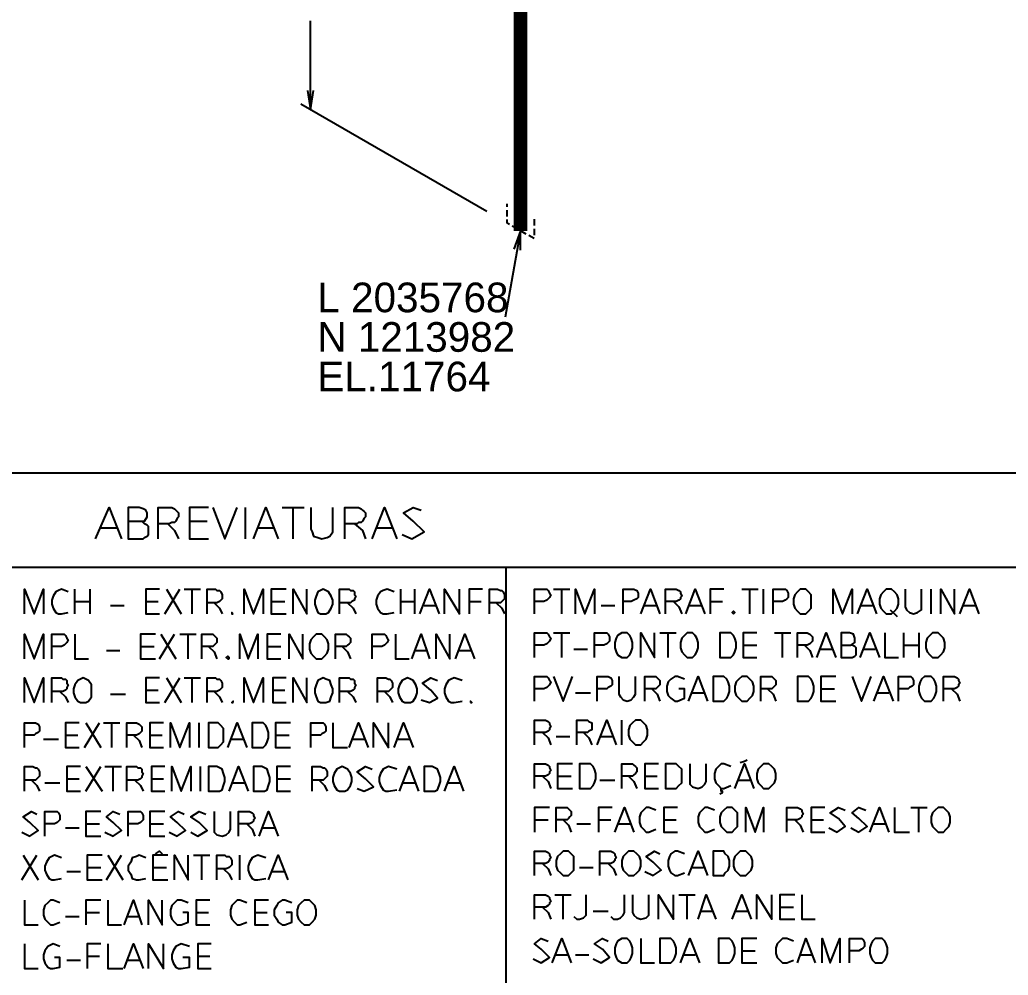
# Model space of a CAD drawing. Extents: x 0 to 597, y 0 to 422.
# Drawn here: x 67.3 to 139.8, y 71.1 to 141.1 of the extents above; entities that cross this region are included whole.
import ezdxf

# ---------------------------------------------------------------- set-up
doc = ezdxf.new("R2010")
doc.units = 0
doc.header["$MEASUREMENT"] = 0
doc.linetypes.add('GT100', pattern=[0.7, 0.466667, -0.233333])
doc.linetypes.add('GT101', pattern=[2.1, 1.4, -0.7])
doc.layers.add('GT_1', color=7, linetype='Continuous')
doc.styles.add('HTX1', font='O8116901', dxfattribs={"width": 1.02})

msp = doc.modelspace()

# ---------------------------------------------------------------- linework, layer by layer
at = {"layer": 'GT_1', "linetype": 'GT101', "const_width": 1, "flags": 128}
msp.add_lwpolyline([(104.086, 143.207), (104.086, 125.67)], dxfattribs=at)
at = {"layer": 'GT_1', "flags": 128}
for points in [[(88.679, 134.545), (88.679, 141.077)], [(88.466, 135.965), (88.679, 134.545), (88.892, 135.965)], [(101.601, 127.09), (87.969, 134.971)], [(104.086, 125.67), (102.95, 119.351)], [(104.086, 124.25), (104.086, 125.67), (103.589, 124.321)], [(453.8, 107.9), (25, 107.9)], [(72.9, 103.1), (73.9, 105.4), (74.8, 103.1)], [(75.3, 104.4), (76.3, 104.4), (76.5, 104.4), (76.7, 104.7), (76.7, 105), (76.6, 105.2), (76.4, 105.3), (76.1, 105.4), (75.3, 105.4), (75.3, 103.1), (76.3, 103.1), (76.4, 103.1), (76.5, 103.2), (76.7, 103.3), (76.8, 103.4), (76.8, 103.5), (76.8, 103.7), (76.8, 103.8), (76.8, 104), (76.7, 104.1), (76.5, 104.2), (76.4, 104.3), (76.3, 104.4)], [(77.5, 103.1), (77.5, 105.4), (78.3, 105.4), (78.4, 105.4), (78.5, 105.4), (78.7, 105.3), (78.8, 105.2), (78.9, 105.1), (79, 105), (79, 104.9), (79, 104.7), (78.9, 104.6), (78.8, 104.4), (78.7, 104.3), (78.5, 104.3), (78.3, 104.2), (77.5, 104.2)], [(81.2, 105.4), (79.8, 105.4), (79.8, 103.1), (81.2, 103.1)], [(81.5, 105.4), (82.4, 103.1), (83.3, 105.4)], [(83.9, 103.1), (83.9, 105.4)], [(84.5, 103.1), (85.4, 105.4), (86.3, 103.1)], [(86.6, 105.4), (88.2, 105.4)], [(87.4, 103.1), (87.4, 105.4)], [(88.7, 105.4), (88.7, 103.8), (88.8, 103.6), (88.9, 103.3), (89.2, 103.2), (89.5, 103.1), (89.9, 103.2), (90.1, 103.3), (90.3, 103.6), (90.3, 103.8), (90.3, 105.4)], [(91.2, 103.1), (91.2, 105.4), (92.1, 105.4), (92.2, 105.4), (92.4, 105.3), (92.5, 105.2), (92.6, 105.1), (92.7, 105), (92.7, 104.9), (92.7, 104.7), (92.6, 104.6), (92.5, 104.4), (92.4, 104.3), (92.2, 104.3), (92.1, 104.2), (91.2, 104.2)], [(93.2, 103.1), (94.1, 105.4), (95, 103.1)], [(95.4, 103.4), (96.1, 103.1), (97, 103.6), (96.2, 104.4), (95.5, 105), (96.2, 105.4), (96.8, 105.2)], [(79.8, 104.4), (81.1, 104.4)], [(73.2, 103.9), (74.5, 103.9)], [(78.2, 104.2), (78.7, 103.7), (79, 103.1)], [(84.8, 103.9), (86, 103.9)], [(91.9, 104.2), (92.5, 103.7), (92.7, 103.1)], [(93.5, 103.9), (94.7, 103.9)], [(328.9, 101), (25, 101)], [(103, 101), (103, 16)], [(67.7, 97.6), (67.7, 99.4), (68.4, 97.6), (69.1, 99.4), (69.1, 97.6)], [(70.9, 99.2), (70.4, 99.4), (70.2, 99.3), (70, 99.2), (69.8, 98.9), (69.7, 98.6), (69.7, 98.3), (69.8, 98), (70, 97.7), (70.2, 97.6), (70.4, 97.6), (70.9, 97.7)], [(71.4, 97.6), (71.4, 99.4)], [(72.5, 99.4), (72.5, 97.6)], [(77.6, 99.4), (76.6, 99.4), (76.6, 97.6), (77.6, 97.6)], [(78, 97.6), (79.1, 99.4)], [(78.1, 99.4), (79.2, 97.6)], [(79.4, 99.4), (80.6, 99.4)], [(80, 97.6), (80, 99.4)], [(81.1, 97.6), (81.1, 99.4), (81.7, 99.4), (81.8, 99.3), (82, 99.3), (82.1, 99.2), (82.2, 99), (82.2, 98.9), (82.2, 98.7), (82.1, 98.6), (82, 98.5), (81.8, 98.4), (81.7, 98.4), (81.1, 98.4)], [(83.8, 97.6), (83.8, 99.4), (84.5, 97.6), (85.2, 99.4), (85.2, 97.6)], [(86.9, 99.4), (85.8, 99.4), (85.8, 97.6), (86.9, 97.6)], [(87.4, 97.6), (87.4, 99.4), (88.4, 97.6), (88.4, 99.4)], [(89.7, 97.6), (89.8, 97.6), (90, 97.7), (90.2, 98), (90.3, 98.3), (90.3, 98.6), (90.2, 98.9), (90, 99.2), (89.8, 99.3), (89.6, 99.4), (89.4, 99.3), (89.2, 99.2), (89.1, 98.9), (89, 98.6), (89, 98.3), (89.1, 98), (89.2, 97.7), (89.4, 97.6), (89.6, 97.6), (89.7, 97.6)], [(90.8, 97.6), (90.8, 99.4), (91.5, 99.4), (91.6, 99.3), (91.8, 99.3), (91.9, 99.2), (91.9, 99), (92, 98.9), (91.9, 98.7), (91.9, 98.6), (91.7, 98.5), (91.6, 98.4), (91.5, 98.4), (90.8, 98.4)], [(94.8, 99.2), (94.3, 99.4), (94, 99.3), (93.8, 99.2), (93.6, 98.9), (93.5, 98.6), (93.5, 98.3), (93.6, 98), (93.8, 97.7), (94, 97.6), (94.3, 97.6), (94.8, 97.7)], [(95.3, 97.6), (95.3, 99.4)], [(96.3, 99.4), (96.3, 97.6)], [(96.7, 97.6), (97.4, 99.4), (98.1, 97.6)], [(98.5, 97.6), (98.5, 99.4), (99.6, 97.6), (99.6, 99.4)], [(101.3, 99.4), (100.3, 99.4), (100.3, 97.6)], [(101.8, 97.6), (101.8, 99.4), (102.4, 99.4), (102.6, 99.3), (102.7, 99.3), (102.8, 99.2), (102.9, 99), (102.9, 98.9), (102.9, 98.7), (102.8, 98.6), (102.7, 98.5), (102.6, 98.4), (102.4, 98.4), (101.8, 98.4)], [(105.1, 97.6), (105.1, 99.4), (105.8, 99.4), (106, 99.4), (106.1, 99.3), (106.2, 99.1), (106.3, 99), (106.2, 98.8), (106.1, 98.7), (106, 98.6), (105.8, 98.5), (105.1, 98.5)], [(106.5, 99.4), (107.7, 99.4)], [(107.1, 97.6), (107.1, 99.4)], [(108.1, 97.6), (108.1, 99.4), (108.8, 97.6), (109.5, 99.4), (109.5, 97.6)], [(111.6, 97.6), (111.6, 99.4), (112.2, 99.4), (112.3, 99.4), (112.4, 99.4), (112.6, 99.3), (112.7, 99.1), (112.7, 99), (112.7, 98.8), (112.6, 98.7), (112.4, 98.6), (112.2, 98.5), (111.6, 98.5)], [(112.9, 97.6), (113.6, 99.4), (114.3, 97.6)], [(114.7, 97.6), (114.7, 99.4), (115.4, 99.4), (115.5, 99.4), (115.7, 99.3), (115.8, 99.2), (115.8, 99.1), (115.9, 98.9), (115.8, 98.8), (115.8, 98.7), (115.7, 98.6), (115.5, 98.5), (115.4, 98.5), (114.7, 98.5)], [(116.2, 97.6), (116.9, 99.4), (117.6, 97.6)], [(119, 99.4), (118, 99.4), (118, 97.6)], [(120.3, 99.4), (121.5, 99.4)], [(120.9, 97.6), (120.9, 99.4)], [(121.9, 97.6), (121.9, 99.4)], [(122.6, 97.6), (122.6, 99.4), (123.3, 99.4), (123.5, 99.4), (123.6, 99.3), (123.7, 99.1), (123.7, 99), (123.7, 98.8), (123.6, 98.7), (123.5, 98.6), (123.3, 98.5), (122.6, 98.5)], [(124.9, 97.6), (125, 97.6), (125.2, 97.8), (125.4, 98), (125.4, 98.3), (125.4, 98.7), (125.4, 99), (125.2, 99.2), (125, 99.4), (124.8, 99.4), (124.6, 99.4), (124.4, 99.2), (124.2, 99), (124.1, 98.7), (124.1, 98.3), (124.2, 98), (124.4, 97.8), (124.6, 97.6), (124.8, 97.6), (124.9, 97.6)], [(127, 97.6), (127, 99.4), (127.7, 97.6), (128.4, 99.4), (128.4, 97.6)], [(128.8, 97.6), (129.5, 99.4), (130.2, 97.6)], [(131.2, 97.6), (131.3, 97.6), (131.5, 97.8), (131.7, 98), (131.8, 98.3), (131.8, 98.7), (131.7, 99), (131.5, 99.2), (131.3, 99.4), (131.1, 99.4), (130.9, 99.4), (130.7, 99.2), (130.5, 99), (130.4, 98.7), (130.4, 98.3), (130.5, 98), (130.7, 97.8), (130.9, 97.6), (131.1, 97.6), (131.2, 97.6)], [(132.3, 99.4), (132.3, 98.1), (132.4, 97.9), (132.6, 97.7), (132.9, 97.6), (133.2, 97.7), (133.5, 97.9), (133.5, 98.1), (133.5, 99.4)], [(134.2, 97.6), (134.2, 99.4)], [(134.9, 97.6), (134.9, 99.4), (135.9, 97.6), (135.9, 99.4)], [(136.3, 97.6), (137, 99.4), (137.7, 97.6)], [(71.4, 98.5), (72.5, 98.5)], [(74, 98.2), (75, 98.2)], [(76.6, 98.5), (77.5, 98.5)], [(81.6, 98.4), (82, 98), (82.2, 97.6)], [(85.8, 98.5), (86.8, 98.5)], [(91.4, 98.4), (91.8, 98), (92, 97.6)], [(95.3, 98.5), (96.3, 98.5)], [(97, 98.2), (97.9, 98.2)], [(100.3, 98.5), (101.2, 98.5)], [(102.3, 98.4), (102.7, 98), (102.9, 97.6)], [(110, 98.2), (111, 98.2)], [(113.2, 98.2), (114.1, 98.2)], [(115.3, 98.5), (115.7, 98.1), (115.9, 97.6)], [(116.4, 98.2), (117.3, 98.2)], [(118, 98.5), (118.9, 98.5)], [(129, 98.2), (129.9, 98.2)], [(131.2, 97.9), (131.7, 97.4)], [(136.6, 98.2), (137.5, 98.2)], [(83, 97.6), (82.9, 97.7), (82.9, 97.6), (83, 97.6)], [(119.7, 97.6), (119.8, 97.7), (119.7, 97.8), (119.6, 97.7), (119.7, 97.6)], [(67.7, 94.3), (67.7, 96.1), (68.4, 94.3), (69.1, 96.1), (69.1, 94.3)], [(69.7, 94.3), (69.7, 96.1), (70.4, 96.1), (70.6, 96.1), (70.7, 96), (70.8, 95.8), (70.9, 95.7), (70.8, 95.5), (70.7, 95.4), (70.6, 95.3), (70.4, 95.2), (69.7, 95.2)], [(71.4, 96.1), (71.4, 94.3), (72.4, 94.3)], [(77.3, 96.1), (76.2, 96.1), (76.2, 94.3), (77.3, 94.3)], [(77.6, 94.3), (78.7, 96.1)], [(77.7, 96.1), (78.8, 94.3)], [(79.1, 96.1), (80.3, 96.1)], [(79.7, 94.3), (79.7, 96.1)], [(80.7, 94.3), (80.7, 96.1), (81.3, 96.1), (81.4, 96.1), (81.5, 96.1), (81.6, 96), (81.7, 95.9), (81.8, 95.8), (81.8, 95.6), (81.8, 95.5), (81.7, 95.4), (81.6, 95.3), (81.5, 95.2), (81.3, 95.2), (80.7, 95.2)], [(83.5, 94.3), (83.5, 96.1), (84.1, 94.3), (84.8, 96.1), (84.8, 94.3)], [(86.5, 96.1), (85.5, 96.1), (85.5, 94.3), (86.5, 94.3)], [(87.1, 94.3), (87.1, 96.1), (88.1, 94.3), (88.1, 96.1)], [(89.4, 94.3), (89.5, 94.3), (89.7, 94.5), (89.9, 94.7), (90, 95), (90, 95.4), (89.9, 95.7), (89.7, 95.9), (89.5, 96.1), (89.3, 96.1), (89.1, 96.1), (88.9, 95.9), (88.7, 95.7), (88.6, 95.4), (88.6, 95), (88.7, 94.7), (88.9, 94.5), (89.1, 94.3), (89.3, 94.3), (89.4, 94.3)], [(90.5, 94.3), (90.5, 96.1), (91.1, 96.1), (91.3, 96.1), (91.4, 96), (91.5, 95.9), (91.6, 95.8), (91.6, 95.6), (91.6, 95.5), (91.5, 95.4), (91.4, 95.3), (91.3, 95.2), (91.1, 95.2), (90.5, 95.2)], [(93.2, 94.3), (93.2, 96.1), (93.9, 96.1), (94.1, 96.1), (94.2, 96), (94.3, 95.8), (94.4, 95.7), (94.3, 95.5), (94.2, 95.4), (94.1, 95.3), (93.9, 95.2), (93.2, 95.2)], [(94.9, 96.1), (94.9, 94.3), (95.9, 94.3)], [(96.1, 94.3), (96.8, 96.1), (97.4, 94.3)], [(97.9, 94.3), (97.9, 96.1), (98.9, 94.3), (98.9, 96.1)], [(99.3, 94.3), (100, 96.1), (100.7, 94.3)], [(105.1, 94.4), (105.1, 96.2), (105.8, 96.2), (106, 96.2), (106.1, 96.1), (106.2, 95.9), (106.3, 95.8), (106.2, 95.6), (106.1, 95.5), (106, 95.4), (105.8, 95.3), (105.1, 95.3)], [(106.5, 96.2), (107.7, 96.2)], [(107.1, 94.4), (107.1, 96.2)], [(109.5, 94.4), (109.5, 96.2), (110.2, 96.2), (110.4, 96.2), (110.5, 96.1), (110.6, 95.9), (110.6, 95.8), (110.6, 95.6), (110.5, 95.5), (110.4, 95.4), (110.2, 95.3), (109.5, 95.3)], [(111.8, 94.4), (111.9, 94.4), (112.1, 94.6), (112.2, 94.8), (112.3, 95.1), (112.3, 95.5), (112.2, 95.8), (112.1, 96), (111.9, 96.2), (111.7, 96.2), (111.5, 96.2), (111.2, 96), (111.1, 95.8), (111, 95.5), (111, 95.1), (111.1, 94.8), (111.2, 94.6), (111.5, 94.4), (111.7, 94.4), (111.8, 94.4)], [(112.9, 94.4), (112.9, 96.2), (113.9, 94.4), (113.9, 96.2)], [(114.3, 96.2), (115.5, 96.2)], [(114.9, 94.4), (114.9, 96.2)], [(116.6, 94.4), (116.7, 94.4), (116.9, 94.6), (117, 94.8), (117.1, 95.1), (117.1, 95.5), (117, 95.8), (116.9, 96), (116.7, 96.2), (116.5, 96.2), (116.3, 96.2), (116.1, 96), (115.9, 95.8), (115.8, 95.5), (115.8, 95.1), (115.9, 94.8), (116.1, 94.6), (116.3, 94.4), (116.5, 94.4), (116.6, 94.4)], [(119.4, 94.4), (119.5, 94.4), (119.7, 94.6), (119.8, 94.8), (119.9, 95.1), (119.9, 95.5), (119.8, 95.8), (119.7, 96), (119.5, 96.2), (119.3, 96.2), (118.7, 96.2), (118.7, 94.4), (119.3, 94.4), (119.4, 94.4)], [(121.4, 96.2), (120.4, 96.2), (120.4, 94.4), (121.4, 94.4)], [(122.7, 96.2), (123.9, 96.2)], [(123.3, 94.4), (123.3, 96.2)], [(124.4, 94.4), (124.4, 96.2), (125, 96.2), (125.1, 96.2), (125.3, 96.1), (125.4, 96), (125.5, 95.9), (125.5, 95.7), (125.5, 95.6), (125.4, 95.5), (125.3, 95.4), (125.1, 95.3), (125, 95.3), (124.4, 95.3)], [(125.8, 94.4), (126.5, 96.2), (127.2, 94.4)], [(127.6, 95.3), (128.3, 95.3), (128.6, 95.5), (128.6, 95.8), (128.5, 96.1), (128.2, 96.2), (127.6, 96.2), (127.6, 94.4), (128.3, 94.4), (128.4, 94.4), (128.6, 94.5), (128.7, 94.6), (128.7, 94.7), (128.7, 94.8), (128.7, 95), (128.7, 95.1), (128.6, 95.2), (128.4, 95.3), (128.3, 95.3)], [(129, 94.4), (129.7, 96.2), (130.4, 94.4)], [(130.8, 96.2), (130.8, 94.4), (131.8, 94.4)], [(132.2, 94.4), (132.2, 96.2)], [(133.3, 96.2), (133.3, 94.4)], [(134.6, 94.4), (134.7, 94.4), (134.9, 94.6), (135.1, 94.8), (135.2, 95.1), (135.2, 95.5), (135.1, 95.8), (134.9, 96), (134.7, 96.2), (134.5, 96.2), (134.3, 96.2), (134.1, 96), (133.9, 95.8), (133.8, 95.5), (133.8, 95.1), (133.9, 94.8), (134.1, 94.6), (134.3, 94.4), (134.5, 94.4), (134.6, 94.4)], [(76.2, 95.2), (77.2, 95.2)], [(81.2, 95.2), (81.6, 94.8), (81.8, 94.3)], [(85.5, 95.2), (86.5, 95.2)], [(91, 95.2), (91.4, 94.8), (91.6, 94.3)], [(108, 95), (109, 95)], [(120.4, 95.3), (121.4, 95.3)], [(124.9, 95.3), (125.3, 94.9), (125.5, 94.4)], [(126, 95), (127, 95)], [(129.2, 95), (130.1, 95)], [(132.2, 95.3), (133.3, 95.3)], [(73.7, 94.9), (74.7, 94.9)], [(82.7, 94.3), (82.7, 94.4), (82.6, 94.5), (82.5, 94.4), (82.6, 94.3), (82.7, 94.3)], [(96.3, 94.9), (97.2, 94.9)], [(99.6, 94.9), (100.5, 94.9)], [(67.7, 91.1), (67.7, 92.9), (68.4, 91.1), (69.1, 92.9), (69.1, 91.1)], [(69.7, 91.1), (69.7, 92.9), (70.4, 92.9), (70.5, 92.8), (70.7, 92.8), (70.8, 92.7), (70.8, 92.5), (70.9, 92.4), (70.8, 92.2), (70.8, 92.1), (70.7, 92), (70.5, 91.9), (70.4, 91.9), (69.7, 91.9)], [(72.1, 91.1), (72.2, 91.1), (72.4, 91.2), (72.6, 91.5), (72.6, 91.8), (72.6, 92.1), (72.6, 92.4), (72.4, 92.7), (72.2, 92.8), (72, 92.9), (71.8, 92.8), (71.6, 92.7), (71.4, 92.4), (71.3, 92.1), (71.3, 91.8), (71.4, 91.5), (71.6, 91.2), (71.8, 91.1), (72, 91.1), (72.1, 91.1)], [(77.6, 92.9), (76.6, 92.9), (76.6, 91.1), (77.6, 91.1)], [(78, 91.1), (79.1, 92.9)], [(78.1, 92.9), (79.2, 91.1)], [(79.4, 92.9), (80.6, 92.9)], [(80, 91.1), (80, 92.9)], [(81.1, 91.1), (81.1, 92.9), (81.7, 92.9), (81.8, 92.8), (82, 92.8), (82.1, 92.7), (82.2, 92.5), (82.2, 92.4), (82.2, 92.2), (82.1, 92.1), (82, 92), (81.8, 91.9), (81.7, 91.9), (81.1, 91.9)], [(83.8, 91.1), (83.8, 92.9), (84.5, 91.1), (85.2, 92.9), (85.2, 91.1)], [(86.9, 92.9), (85.9, 92.9), (85.9, 91.1), (86.9, 91.1)], [(87.4, 91.1), (87.4, 92.9), (88.4, 91.1), (88.4, 92.9)], [(89.7, 91.1), (89.8, 91.1), (90.1, 91.2), (90.2, 91.5), (90.3, 91.8), (90.3, 92.1), (90.2, 92.4), (90.1, 92.7), (89.8, 92.8), (89.6, 92.9), (89.4, 92.8), (89.2, 92.7), (89.1, 92.4), (89, 92.1), (89, 91.8), (89.1, 91.5), (89.2, 91.2), (89.4, 91.1), (89.6, 91.1), (89.7, 91.1)], [(90.8, 91.1), (90.8, 92.9), (91.5, 92.9), (91.6, 92.8), (91.8, 92.8), (91.9, 92.7), (91.9, 92.5), (92, 92.4), (91.9, 92.2), (91.9, 92.1), (91.8, 92), (91.6, 91.9), (91.5, 91.9), (90.8, 91.9)], [(93.6, 91.1), (93.6, 92.9), (94.2, 92.9), (94.4, 92.8), (94.5, 92.8), (94.6, 92.7), (94.7, 92.5), (94.7, 92.4), (94.7, 92.2), (94.6, 92.1), (94.5, 92), (94.4, 91.9), (94.2, 91.9), (93.6, 91.9)], [(95.9, 91.1), (96, 91.1), (96.2, 91.2), (96.4, 91.5), (96.5, 91.8), (96.5, 92.1), (96.4, 92.4), (96.2, 92.7), (96, 92.8), (95.8, 92.9), (95.6, 92.8), (95.4, 92.7), (95.2, 92.4), (95.1, 92.1), (95.1, 91.8), (95.2, 91.5), (95.4, 91.2), (95.6, 91.1), (95.8, 91.1), (95.9, 91.1)], [(96.8, 91.3), (97.4, 91.1), (98, 91.4), (97.5, 92), (96.9, 92.5), (97.5, 92.9), (98, 92.7)], [(99.8, 92.7), (99.2, 92.9), (99, 92.8), (98.8, 92.7), (98.6, 92.4), (98.5, 92.1), (98.5, 91.8), (98.6, 91.5), (98.8, 91.2), (99, 91.1), (99.2, 91.1), (99.8, 91.2)], [(105.1, 91.2), (105.1, 93), (105.8, 93), (106, 93), (106.1, 92.9), (106.2, 92.7), (106.3, 92.6), (106.2, 92.4), (106.1, 92.3), (106, 92.2), (105.8, 92.1), (105.1, 92.1)], [(106.5, 93), (107.2, 91.2), (107.9, 93)], [(109.7, 91.2), (109.7, 93), (110.4, 93), (110.5, 93), (110.7, 92.9), (110.8, 92.7), (110.8, 92.6), (110.8, 92.4), (110.7, 92.3), (110.5, 92.2), (110.4, 92.1), (109.7, 92.1)], [(111.3, 93), (111.3, 91.7), (111.4, 91.5), (111.6, 91.3), (111.9, 91.2), (112.2, 91.3), (112.4, 91.5), (112.5, 91.7), (112.5, 93)], [(113.2, 91.2), (113.2, 93), (113.8, 93), (114, 93), (114.1, 92.9), (114.2, 92.8), (114.3, 92.7), (114.3, 92.5), (114.3, 92.4), (114.2, 92.3), (114.1, 92.2), (114, 92.1), (113.8, 92.1), (113.2, 92.1)], [(116.1, 92.8), (115.6, 93), (115.4, 93), (115.1, 92.8), (114.9, 92.6), (114.8, 92.3), (114.8, 91.9), (114.9, 91.6), (115.1, 91.4), (115.4, 91.2), (115.6, 91.2), (116.1, 91.4), (116.1, 92.1), (115.7, 92.1)], [(116.4, 91.2), (117.1, 93), (117.8, 91.2)], [(118.9, 91.2), (119, 91.2), (119.2, 91.4), (119.3, 91.6), (119.4, 91.9), (119.4, 92.3), (119.3, 92.6), (119.2, 92.8), (119, 93), (118.8, 93), (118.2, 93), (118.2, 91.2), (118.8, 91.2), (118.9, 91.2)], [(120.6, 91.2), (120.7, 91.2), (120.9, 91.4), (121.1, 91.6), (121.2, 91.9), (121.2, 92.3), (121.1, 92.6), (120.9, 92.8), (120.7, 93), (120.5, 93), (120.3, 93), (120.1, 92.8), (119.9, 92.6), (119.8, 92.3), (119.8, 91.9), (119.9, 91.6), (120.1, 91.4), (120.3, 91.2), (120.5, 91.2), (120.6, 91.2)], [(121.7, 91.2), (121.7, 93), (122.3, 93), (122.5, 93), (122.6, 92.9), (122.7, 92.8), (122.8, 92.7), (122.8, 92.5), (122.8, 92.4), (122.7, 92.3), (122.6, 92.2), (122.5, 92.1), (122.3, 92.1), (121.7, 92.1)], [(125.1, 91.2), (125.2, 91.2), (125.4, 91.4), (125.5, 91.6), (125.6, 91.9), (125.6, 92.3), (125.5, 92.6), (125.4, 92.8), (125.2, 93), (125, 93), (124.4, 93), (124.4, 91.2), (125, 91.2), (125.1, 91.2)], [(127.2, 93), (126.1, 93), (126.1, 91.2), (127.2, 91.2)], [(128.4, 93), (129.1, 91.2), (129.8, 93)], [(130, 91.2), (130.7, 93), (131.4, 91.2)], [(131.8, 91.2), (131.8, 93), (132.5, 93), (132.7, 93), (132.8, 92.9), (132.9, 92.7), (132.9, 92.6), (132.9, 92.4), (132.8, 92.3), (132.6, 92.2), (132.5, 92.1), (131.8, 92.1)], [(134, 91.2), (134.2, 91.2), (134.4, 91.4), (134.5, 91.6), (134.6, 91.9), (134.6, 92.3), (134.5, 92.6), (134.4, 92.8), (134.2, 93), (133.9, 93), (133.7, 93), (133.5, 92.8), (133.4, 92.6), (133.3, 92.3), (133.3, 91.9), (133.4, 91.6), (133.5, 91.4), (133.7, 91.2), (133.9, 91.2), (134, 91.2)], [(135.1, 91.2), (135.1, 93), (135.8, 93), (135.9, 93), (136.1, 92.9), (136.2, 92.8), (136.2, 92.7), (136.3, 92.5), (136.2, 92.4), (136.2, 92.3), (136.1, 92.2), (135.9, 92.1), (135.8, 92.1), (135.1, 92.1)], [(113.7, 92.1), (114.1, 91.7), (114.3, 91.2)], [(122.2, 92.1), (122.6, 91.7), (122.8, 91.2)], [(126.1, 92.1), (127.1, 92.1)], [(135.7, 92.1), (136.1, 91.7), (136.3, 91.2)], [(70.3, 91.9), (70.7, 91.5), (70.9, 91.1)], [(74, 91.7), (75.1, 91.7)], [(76.6, 92), (77.5, 92)], [(81.6, 91.9), (82, 91.5), (82.2, 91.1)], [(85.9, 92), (86.8, 92)], [(91.4, 91.9), (91.8, 91.5), (92, 91.1)], [(94.1, 91.9), (94.5, 91.5), (94.7, 91.1)], [(108.1, 91.8), (109.2, 91.8)], [(116.7, 91.8), (117.6, 91.8)], [(130.2, 91.8), (131.1, 91.8)], [(83, 91.1), (83, 91.2), (82.9, 91.1), (83, 91.1)], [(100.4, 91.1), (100.5, 91.1), (100.4, 91.2), (100.4, 91.1)], [(67.7, 87.8), (67.7, 89.6), (68.4, 89.6), (68.5, 89.6), (68.7, 89.5), (68.8, 89.3), (68.8, 89.2), (68.8, 89), (68.7, 88.9), (68.5, 88.8), (68.4, 88.7), (67.7, 88.7)], [(71.7, 89.6), (70.7, 89.6), (70.7, 87.8), (71.7, 87.8)], [(72.1, 87.8), (73.2, 89.6)], [(72.2, 89.6), (73.3, 87.8)], [(73.5, 89.6), (74.7, 89.6)], [(74.1, 87.8), (74.1, 89.6)], [(75.2, 87.8), (75.2, 89.6), (75.8, 89.6), (75.9, 89.6), (76.1, 89.5), (76.2, 89.4), (76.3, 89.3), (76.3, 89.1), (76.3, 89), (76.2, 88.9), (76.1, 88.8), (75.9, 88.7), (75.8, 88.7), (75.2, 88.7)], [(77.9, 89.6), (76.9, 89.6), (76.9, 87.8), (77.9, 87.8)], [(78.4, 87.8), (78.4, 89.6), (79.1, 87.8), (79.8, 89.6), (79.8, 87.8)], [(80.5, 87.8), (80.5, 89.6)], [(81.9, 87.8), (82.1, 88), (82.3, 88.2), (82.3, 88.5), (82.3, 88.9), (82.3, 89.2), (82.1, 89.4), (81.9, 89.6), (81.8, 89.6), (81.2, 89.6), (81.2, 87.8), (81.8, 87.8), (81.9, 87.8)], [(82.6, 87.8), (83.3, 89.6), (84, 87.8)], [(85.1, 87.8), (85.2, 87.8), (85.4, 88), (85.5, 88.2), (85.6, 88.5), (85.6, 88.9), (85.5, 89.2), (85.4, 89.4), (85.2, 89.6), (85, 89.6), (84.4, 89.6), (84.4, 87.8), (85, 87.8), (85.1, 87.8)], [(87.2, 89.6), (86.1, 89.6), (86.1, 87.8), (87.2, 87.8)], [(88.7, 87.8), (88.7, 89.6), (89.4, 89.6), (89.6, 89.6), (89.7, 89.5), (89.8, 89.3), (89.8, 89.2), (89.8, 89), (89.7, 88.9), (89.5, 88.8), (89.4, 88.7), (88.7, 88.7)], [(90.3, 89.6), (90.3, 87.8), (91.4, 87.8)], [(91.5, 87.8), (92.2, 89.6), (92.9, 87.8)], [(93.3, 87.8), (93.3, 89.6), (94.4, 87.8), (94.4, 89.6)], [(94.8, 87.8), (95.5, 89.6), (96.2, 87.8)], [(105.1, 88), (105.1, 89.8), (105.8, 89.8), (105.9, 89.8), (106.1, 89.7), (106.2, 89.6), (106.2, 89.5), (106.3, 89.3), (106.2, 89.2), (106.2, 89.1), (106.1, 89), (105.9, 88.9), (105.8, 88.9), (105.1, 88.9)], [(108.2, 88), (108.2, 89.8), (108.9, 89.8), (109, 89.8), (109.1, 89.7), (109.3, 89.6), (109.3, 89.5), (109.3, 89.3), (109.3, 89.2), (109.3, 89.1), (109.1, 89), (109, 88.9), (108.9, 88.9), (108.2, 88.9)], [(109.7, 88), (110.4, 89.8), (111.1, 88)], [(111.5, 88), (111.5, 89.8)], [(112.8, 88), (112.9, 88), (113.1, 88.2), (113.3, 88.4), (113.4, 88.7), (113.4, 89.1), (113.3, 89.4), (113.1, 89.6), (112.9, 89.8), (112.7, 89.8), (112.5, 89.8), (112.3, 89.6), (112.1, 89.4), (112, 89.1), (112, 88.7), (112.1, 88.4), (112.3, 88.2), (112.5, 88), (112.7, 88), (112.8, 88)], [(70.7, 88.7), (71.6, 88.7)], [(75.7, 88.7), (76.1, 88.3), (76.3, 87.8)], [(76.9, 88.7), (77.8, 88.7)], [(86.1, 88.7), (87.1, 88.7)], [(105.7, 88.9), (106.1, 88.5), (106.3, 88)], [(106.7, 88.6), (107.7, 88.6)], [(108.7, 88.9), (109.1, 88.5), (109.3, 88)], [(109.9, 88.6), (110.8, 88.6)], [(69.1, 88.4), (70.2, 88.4)], [(82.8, 88.4), (83.8, 88.4)], [(91.8, 88.4), (92.7, 88.4)], [(95, 88.4), (95.9, 88.4)], [(67.7, 84.6), (67.7, 86.4), (68.3, 86.4), (68.5, 86.3), (68.6, 86.3), (68.7, 86.2), (68.8, 86), (68.8, 85.9), (68.8, 85.7), (68.7, 85.6), (68.6, 85.5), (68.5, 85.4), (68.3, 85.4), (67.7, 85.4)], [(71.8, 86.4), (70.8, 86.4), (70.8, 84.6), (71.8, 84.6)], [(72.2, 84.6), (73.3, 86.4)], [(72.2, 86.4), (73.4, 84.6)], [(73.6, 86.4), (74.8, 86.4)], [(74.2, 84.6), (74.2, 86.4)], [(75.2, 84.6), (75.2, 86.4), (75.9, 86.4), (76, 86.3), (76.2, 86.3), (76.3, 86.2), (76.3, 86), (76.4, 85.9), (76.3, 85.7), (76.3, 85.6), (76.2, 85.5), (76, 85.4), (75.9, 85.4), (75.2, 85.4)], [(78, 86.4), (77, 86.4), (77, 84.6), (78, 84.6)], [(78.5, 84.6), (78.5, 86.4), (79.2, 84.6), (79.9, 86.4), (79.9, 84.6)], [(80.6, 84.6), (80.6, 86.4)], [(81.9, 84.6), (82, 84.6), (82.2, 84.7), (82.3, 85), (82.4, 85.3), (82.4, 85.6), (82.3, 85.9), (82.2, 86.2), (82, 86.3), (81.8, 86.4), (81.2, 86.4), (81.2, 84.6), (81.8, 84.6), (81.9, 84.6)], [(82.7, 84.6), (83.4, 86.4), (84.1, 84.6)], [(85.2, 84.6), (85.3, 84.6), (85.5, 84.7), (85.6, 85), (85.7, 85.3), (85.7, 85.6), (85.6, 85.9), (85.5, 86.2), (85.3, 86.3), (85.1, 86.4), (84.5, 86.4), (84.5, 84.6), (85.1, 84.6), (85.2, 84.6)], [(87.2, 86.4), (86.2, 86.4), (86.2, 84.6), (87.2, 84.6)], [(88.8, 84.6), (88.8, 86.4), (89.4, 86.4), (89.6, 86.3), (89.7, 86.3), (89.8, 86.2), (89.9, 86), (89.9, 85.9), (89.9, 85.7), (89.8, 85.6), (89.7, 85.5), (89.6, 85.4), (89.4, 85.4), (88.8, 85.4)], [(91.1, 84.6), (91.2, 84.6), (91.4, 84.7), (91.6, 85), (91.7, 85.3), (91.7, 85.6), (91.6, 85.9), (91.4, 86.2), (91.2, 86.3), (91, 86.4), (90.8, 86.3), (90.6, 86.2), (90.4, 85.9), (90.3, 85.6), (90.3, 85.3), (90.4, 85), (90.6, 84.7), (90.8, 84.6), (91, 84.6), (91.1, 84.6)], [(92.1, 84.8), (92.6, 84.6), (93.3, 84.9), (92.7, 85.5), (92.1, 86), (92.7, 86.4), (93.2, 86.2)], [(95, 86.2), (94.4, 86.4), (94.2, 86.3), (94, 86.2), (93.8, 85.9), (93.7, 85.6), (93.7, 85.3), (93.8, 85), (94, 84.7), (94.2, 84.6), (94.4, 84.6), (95, 84.7)], [(95.2, 84.6), (95.9, 86.4), (96.6, 84.6)], [(97.7, 84.6), (97.8, 84.6), (98, 84.7), (98.1, 85), (98.2, 85.3), (98.2, 85.6), (98.1, 85.9), (98, 86.2), (97.8, 86.3), (97.6, 86.4), (97, 86.4), (97, 84.6), (97.6, 84.6), (97.7, 84.6)], [(98.5, 84.6), (99.2, 86.4), (99.9, 84.6)], [(105.1, 84.8), (105.1, 86.6), (105.8, 86.6), (105.9, 86.6), (106.1, 86.5), (106.2, 86.4), (106.2, 86.3), (106.3, 86.1), (106.2, 86), (106.2, 85.9), (106.1, 85.8), (105.9, 85.7), (105.8, 85.7), (105.1, 85.7)], [(107.9, 86.6), (106.8, 86.6), (106.8, 84.8), (107.9, 84.8)], [(109.1, 84.8), (109.2, 84.8), (109.4, 85), (109.5, 85.2), (109.6, 85.5), (109.6, 85.9), (109.5, 86.2), (109.4, 86.4), (109.2, 86.6), (109, 86.6), (108.4, 86.6), (108.4, 84.8), (109, 84.8), (109.1, 84.8)], [(111.5, 84.8), (111.5, 86.6), (112.1, 86.6), (112.3, 86.6), (112.4, 86.5), (112.5, 86.4), (112.6, 86.3), (112.6, 86.1), (112.6, 86), (112.5, 85.9), (112.4, 85.8), (112.3, 85.7), (112.1, 85.7), (111.5, 85.7)], [(114.2, 86.6), (113.2, 86.6), (113.2, 84.8), (114.2, 84.8)], [(115.4, 84.8), (115.5, 84.8), (115.7, 85), (115.9, 85.2), (115.9, 85.5), (115.9, 85.9), (115.9, 86.2), (115.7, 86.4), (115.5, 86.6), (115.3, 86.6), (114.7, 86.6), (114.7, 84.8), (115.3, 84.8), (115.4, 84.8)], [(116.5, 86.6), (116.5, 85.3), (116.5, 85.1), (116.7, 84.9), (117.1, 84.8), (117.4, 84.9), (117.6, 85.1), (117.7, 85.3), (117.7, 86.6)], [(119.5, 86.4), (119, 86.6), (118.8, 86.6), (118.6, 86.4), (118.4, 86.2), (118.3, 85.9), (118.3, 85.5), (118.4, 85.2), (118.6, 85), (118.8, 84.8), (119, 84.8), (119.5, 85)], [(119.8, 84.8), (120.5, 86.6), (121.2, 84.8)], [(120.2, 86.7), (120.5, 86.8), (120.7, 86.9)], [(122.2, 84.8), (122.3, 84.8), (122.5, 85), (122.7, 85.2), (122.8, 85.5), (122.8, 85.9), (122.7, 86.2), (122.5, 86.4), (122.3, 86.6), (122.1, 86.6), (121.9, 86.6), (121.7, 86.4), (121.5, 86.2), (121.4, 85.9), (121.4, 85.5), (121.5, 85.2), (121.7, 85), (121.9, 84.8), (122.1, 84.8), (122.2, 84.8)], [(105.7, 85.7), (106.1, 85.3), (106.3, 84.8)], [(106.8, 85.7), (107.8, 85.7)], [(112, 85.7), (112.4, 85.3), (112.6, 84.8)], [(113.2, 85.7), (114.1, 85.7)], [(68.2, 85.4), (68.6, 85), (68.8, 84.6)], [(69.2, 85.2), (70.3, 85.2)], [(70.8, 85.5), (71.7, 85.5)], [(75.8, 85.4), (76.2, 85), (76.4, 84.6)], [(77, 85.5), (77.9, 85.5)], [(82.9, 85.2), (83.8, 85.2)], [(86.2, 85.5), (87.2, 85.5)], [(89.3, 85.4), (89.7, 85), (89.9, 84.6)], [(95.4, 85.2), (96.4, 85.2)], [(98.7, 85.2), (99.6, 85.2)], [(109.9, 85.4), (111, 85.4)], [(120, 85.4), (120.9, 85.4)], [(118.7, 84.4), (118.9, 84.5), (118.9, 84.6), (118.8, 84.6), (118.8, 84.8)], [(106.2, 83.4), (105.1, 83.4), (105.1, 81.6)], [(106.7, 81.6), (106.7, 83.4), (107.3, 83.4), (107.5, 83.4), (107.6, 83.3), (107.7, 83.2), (107.8, 83.1), (107.8, 82.9), (107.8, 82.8), (107.7, 82.7), (107.6, 82.6), (107.5, 82.5), (107.3, 82.5), (106.7, 82.5)], [(110.8, 83.4), (109.8, 83.4), (109.8, 81.6)], [(111, 81.6), (111.7, 83.4), (112.4, 81.6)], [(114, 83.2), (113.5, 83.4), (113.3, 83.4), (113.1, 83.2), (112.9, 83), (112.8, 82.7), (112.8, 82.3), (112.9, 82), (113.1, 81.8), (113.3, 81.6), (113.5, 81.6), (114, 81.8)], [(115.6, 83.4), (114.6, 83.4), (114.6, 81.6), (115.6, 81.6)], [(118.3, 83.2), (117.8, 83.4), (117.6, 83.4), (117.4, 83.2), (117.2, 83), (117.1, 82.7), (117.1, 82.3), (117.2, 82), (117.4, 81.8), (117.6, 81.6), (117.8, 81.6), (118.3, 81.8)], [(119.5, 81.6), (119.6, 81.6), (119.8, 81.8), (120, 82), (120, 82.3), (120, 82.7), (120, 83), (119.8, 83.2), (119.6, 83.4), (119.4, 83.4), (119.2, 83.4), (119, 83.2), (118.8, 83), (118.7, 82.7), (118.7, 82.3), (118.8, 82), (119, 81.8), (119.2, 81.6), (119.4, 81.6), (119.5, 81.6)], [(120.6, 81.6), (120.6, 83.4), (121.3, 81.6), (121.9, 83.4), (121.9, 81.6)], [(123.6, 81.6), (123.6, 83.4), (124.3, 83.4), (124.4, 83.4), (124.6, 83.3), (124.7, 83.2), (124.7, 83.1), (124.8, 82.9), (124.7, 82.8), (124.7, 82.7), (124.6, 82.6), (124.4, 82.5), (124.3, 82.5), (123.6, 82.5)], [(126.4, 83.4), (125.4, 83.4), (125.4, 81.6), (126.4, 81.6)], [(126.7, 81.9), (127.3, 81.6), (127.9, 82), (127.4, 82.6), (126.8, 83), (127.4, 83.4), (127.9, 83.2)], [(128.3, 81.9), (128.9, 81.6), (129.5, 82), (128.9, 82.6), (128.4, 83), (128.9, 83.4), (129.4, 83.2)], [(129.7, 81.6), (130.4, 83.4), (131.1, 81.6)], [(131.5, 83.4), (131.5, 81.6), (132.6, 81.6)], [(132.7, 83.4), (133.9, 83.4)], [(133.3, 81.6), (133.3, 83.4)], [(135, 81.6), (135.1, 81.6), (135.3, 81.8), (135.5, 82), (135.6, 82.3), (135.6, 82.7), (135.5, 83), (135.3, 83.2), (135.1, 83.4), (134.9, 83.4), (134.7, 83.4), (134.5, 83.2), (134.3, 83), (134.2, 82.7), (134.2, 82.3), (134.3, 82), (134.5, 81.8), (134.7, 81.6), (134.9, 81.6), (135, 81.6)], [(67.5, 81.6), (68.1, 81.3), (68.7, 81.7), (68.1, 82.3), (67.6, 82.7), (68.2, 83.1), (68.6, 82.9)], [(69.2, 81.3), (69.2, 83.1), (69.9, 83.1), (70.1, 83.1), (70.2, 83), (70.3, 82.8), (70.3, 82.7), (70.3, 82.5), (70.2, 82.4), (70.1, 82.3), (69.9, 82.2), (69.2, 82.2)], [(73.3, 83.1), (72.2, 83.1), (72.2, 81.3), (73.3, 81.3)], [(73.6, 81.6), (74.2, 81.3), (74.8, 81.7), (74.2, 82.3), (73.7, 82.7), (74.2, 83.1), (74.7, 82.9)], [(75.3, 81.3), (75.3, 83.1), (76, 83.1), (76.2, 83.1), (76.3, 83), (76.4, 82.8), (76.4, 82.7), (76.4, 82.5), (76.3, 82.4), (76.2, 82.3), (76, 82.2), (75.3, 82.2)], [(78, 83.1), (76.9, 83.1), (76.9, 81.3), (78, 81.3)], [(78.3, 81.6), (78.9, 81.3), (79.5, 81.7), (78.9, 82.3), (78.4, 82.7), (79, 83.1), (79.4, 82.9)], [(79.9, 81.6), (80.4, 81.3), (81.1, 81.7), (80.5, 82.3), (79.9, 82.7), (80.5, 83.1), (81, 82.9)], [(81.6, 83.1), (81.6, 81.8), (81.6, 81.6), (81.8, 81.4), (82.2, 81.3), (82.5, 81.4), (82.7, 81.6), (82.8, 81.8), (82.8, 83.1)], [(83.4, 81.3), (83.4, 83.1), (84.1, 83.1), (84.2, 83.1), (84.4, 83), (84.5, 82.9), (84.5, 82.8), (84.6, 82.6), (84.5, 82.5), (84.5, 82.4), (84.4, 82.3), (84.2, 82.2), (84.1, 82.2), (83.4, 82.2)], [(84.9, 81.3), (85.6, 83.1), (86.3, 81.3)], [(72.2, 82.2), (73.2, 82.2)], [(76.9, 82.2), (77.9, 82.2)], [(84, 82.2), (84.4, 81.8), (84.6, 81.3)], [(105.1, 82.5), (106.1, 82.5)], [(107.2, 82.5), (107.6, 82.1), (107.8, 81.6)], [(108.2, 82.2), (109.2, 82.2)], [(109.8, 82.5), (110.7, 82.5)], [(111.3, 82.2), (112.2, 82.2)], [(114.6, 82.5), (115.5, 82.5)], [(124.2, 82.5), (124.6, 82.1), (124.8, 81.6)], [(125.4, 82.5), (126.3, 82.5)], [(130, 82.2), (130.9, 82.2)], [(70.7, 81.9), (71.7, 81.9)], [(85.1, 81.9), (86, 81.9)], [(67.5, 78.1), (68.6, 79.9)], [(67.6, 79.9), (68.7, 78.1)], [(70.4, 79.7), (69.9, 79.9), (69.7, 79.8), (69.5, 79.7), (69.3, 79.4), (69.2, 79.1), (69.2, 78.8), (69.3, 78.5), (69.5, 78.2), (69.7, 78.1), (69.9, 78.1), (70.4, 78.2)], [(73.4, 79.9), (72.3, 79.9), (72.3, 78.1), (73.4, 78.1)], [(73.7, 78.1), (74.8, 79.9)], [(73.8, 79.9), (74.9, 78.1)], [(76.6, 79.7), (76.1, 79.9), (75.9, 79.8), (75.6, 79.7), (75.5, 79.4), (75.3, 79.1), (75.3, 78.8), (75.5, 78.5), (75.6, 78.2), (75.9, 78.1), (76.1, 78.1), (76.6, 78.2)], [(78.2, 79.9), (77.1, 79.9), (77.1, 78.1), (78.2, 78.1)], [(77.3, 80), (77.6, 80.2), (77.8, 80)], [(78.7, 78.1), (78.7, 79.9), (79.7, 78.1), (79.7, 79.9)], [(80.1, 79.9), (81.3, 79.9)], [(80.7, 78.1), (80.7, 79.9)], [(81.8, 78.1), (81.8, 79.9), (82.4, 79.9), (82.5, 79.8), (82.7, 79.8), (82.8, 79.7), (82.9, 79.5), (82.9, 79.4), (82.9, 79.2), (82.8, 79.1), (82.7, 79), (82.5, 78.9), (82.4, 78.9), (81.8, 78.9)], [(83.5, 78.1), (83.5, 79.9)], [(85.4, 79.7), (84.8, 79.9), (84.6, 79.8), (84.4, 79.7), (84.2, 79.4), (84.1, 79.1), (84.1, 78.8), (84.2, 78.5), (84.4, 78.2), (84.6, 78.1), (84.8, 78.1), (85.4, 78.2)], [(85.6, 78.1), (86.3, 79.9), (87, 78.1)], [(105.1, 78.4), (105.1, 80.2), (105.8, 80.2), (105.9, 80.2), (106.1, 80.1), (106.2, 80), (106.2, 79.9), (106.3, 79.7), (106.2, 79.6), (106.2, 79.5), (106.1, 79.4), (105.9, 79.3), (105.8, 79.3), (105.1, 79.3)], [(107.5, 78.4), (107.6, 78.4), (107.8, 78.6), (108, 78.8), (108, 79.1), (108, 79.5), (108, 79.8), (107.8, 80), (107.6, 80.2), (107.4, 80.2), (107.2, 80.2), (107, 80), (106.8, 79.8), (106.7, 79.5), (106.7, 79.1), (106.8, 78.8), (107, 78.6), (107.2, 78.4), (107.4, 78.4), (107.5, 78.4)], [(109.9, 78.4), (109.9, 80.2), (110.6, 80.2), (110.7, 80.2), (110.9, 80.1), (111, 80), (111, 79.9), (111.1, 79.7), (111, 79.6), (111, 79.5), (110.9, 79.4), (110.7, 79.3), (110.6, 79.3), (109.9, 79.3)], [(112.3, 78.4), (112.4, 78.4), (112.6, 78.6), (112.8, 78.8), (112.9, 79.1), (112.9, 79.5), (112.8, 79.8), (112.6, 80), (112.4, 80.2), (112.2, 80.2), (112, 80.2), (111.8, 80), (111.6, 79.8), (111.5, 79.5), (111.5, 79.1), (111.6, 78.8), (111.8, 78.6), (112, 78.4), (112.2, 78.4), (112.3, 78.4)], [(113.2, 78.7), (113.8, 78.4), (114.4, 78.8), (113.8, 79.4), (113.3, 79.8), (113.9, 80.2), (114.3, 80)], [(116.1, 80), (115.6, 80.2), (115.4, 80.2), (115.1, 80), (115, 79.8), (114.9, 79.5), (114.9, 79.1), (115, 78.8), (115.1, 78.6), (115.4, 78.4), (115.6, 78.4), (116.1, 78.6)], [(116.4, 78.4), (117.1, 80.2), (117.8, 78.4)], [(118.9, 78.4), (119, 78.4), (119.1, 78.6), (119.3, 78.8), (119.4, 79.1), (119.4, 79.5), (119.3, 79.8), (119.1, 80), (119, 80.2), (118.8, 80.2), (118.2, 80.2), (118.2, 78.4), (118.8, 78.4), (118.9, 78.4)], [(120.5, 78.4), (120.6, 78.4), (120.8, 78.6), (121, 78.8), (121.1, 79.1), (121.1, 79.5), (121, 79.8), (120.8, 80), (120.6, 80.2), (120.4, 80.2), (120.2, 80.2), (120, 80), (119.8, 79.8), (119.7, 79.5), (119.7, 79.1), (119.8, 78.8), (120, 78.6), (120.2, 78.4), (120.4, 78.4), (120.5, 78.4)], [(105.7, 79.3), (106.1, 78.9), (106.3, 78.4)], [(110.5, 79.3), (110.9, 78.9), (111.1, 78.4)], [(70.8, 78.7), (71.8, 78.7)], [(72.3, 79), (73.3, 79)], [(77.1, 79), (78.1, 79)], [(82.3, 78.9), (82.7, 78.5), (82.9, 78.1)], [(85.8, 78.7), (86.8, 78.7)], [(108.4, 79), (109.4, 79)], [(116.6, 79), (117.5, 79)], [(105.1, 75.2), (105.1, 77), (105.8, 77), (105.9, 77), (106.1, 76.9), (106.2, 76.8), (106.2, 76.7), (106.3, 76.5), (106.2, 76.4), (106.2, 76.3), (106.1, 76.2), (105.9, 76.1), (105.8, 76.1), (105.1, 76.1)], [(106.6, 77), (107.8, 77)], [(107.2, 75.2), (107.2, 77)], [(108, 75.4), (108.2, 75.2), (108.4, 75.2), (108.7, 75.3), (108.9, 75.5), (108.9, 75.7), (108.9, 77)], [(110.7, 75.4), (110.9, 75.2), (111.2, 75.2), (111.4, 75.3), (111.6, 75.5), (111.7, 75.7), (111.7, 77)], [(112.3, 77), (112.3, 75.7), (112.4, 75.5), (112.6, 75.3), (112.9, 75.2), (113.3, 75.3), (113.5, 75.5), (113.5, 75.7), (113.5, 77)], [(114.2, 75.2), (114.2, 77), (115.3, 75.2), (115.3, 77)], [(115.7, 77), (116.9, 77)], [(116.3, 75.2), (116.3, 77)], [(117.1, 75.2), (117.7, 77), (118.4, 75.2)], [(119.6, 75.2), (120.3, 77), (121, 75.2)], [(121.4, 75.2), (121.4, 77), (122.5, 75.2), (122.5, 77)], [(124.2, 77), (123.1, 77), (123.1, 75.2), (124.2, 75.2)], [(124.7, 77), (124.7, 75.2), (125.7, 75.2)], [(67.7, 76.6), (67.7, 74.8), (68.7, 74.8)], [(70.3, 76.4), (69.8, 76.6), (69.6, 76.6), (69.4, 76.4), (69.2, 76.2), (69.1, 75.9), (69.1, 75.5), (69.2, 75.2), (69.4, 75), (69.6, 74.8), (69.8, 74.8), (70.3, 75)], [(73.3, 76.6), (72.2, 76.6), (72.2, 74.8)], [(73.8, 76.6), (73.8, 74.8), (74.8, 74.8)], [(75, 74.8), (75.7, 76.6), (76.3, 74.8)], [(76.8, 74.8), (76.8, 76.6), (77.8, 74.8), (77.8, 76.6)], [(79.7, 76.4), (79.2, 76.6), (78.9, 76.6), (78.7, 76.4), (78.5, 76.2), (78.4, 75.9), (78.4, 75.5), (78.5, 75.2), (78.7, 75), (78.9, 74.8), (79.2, 74.8), (79.7, 75), (79.7, 75.7), (79.3, 75.7)], [(81.3, 76.6), (80.3, 76.6), (80.3, 74.8), (81.3, 74.8)], [(84, 76.4), (83.5, 76.6), (83.3, 76.6), (83.1, 76.4), (82.9, 76.2), (82.8, 75.9), (82.8, 75.5), (82.9, 75.2), (83.1, 75), (83.3, 74.8), (83.5, 74.8), (84, 75)], [(85.6, 76.6), (84.6, 76.6), (84.6, 74.8), (85.6, 74.8)], [(87.3, 76.4), (86.8, 76.6), (86.6, 76.6), (86.3, 76.4), (86.2, 76.2), (86, 75.9), (86, 75.5), (86.2, 75.2), (86.3, 75), (86.6, 74.8), (86.8, 74.8), (87.3, 75), (87.3, 75.7), (86.9, 75.7)], [(88.5, 74.8), (88.6, 74.8), (88.8, 75), (89, 75.2), (89.1, 75.5), (89.1, 75.9), (89, 76.2), (88.8, 76.4), (88.6, 76.6), (88.4, 76.6), (88.2, 76.6), (88, 76.4), (87.8, 76.2), (87.7, 75.9), (87.7, 75.5), (87.8, 75.2), (88, 75), (88.2, 74.8), (88.4, 74.8), (88.5, 74.8)], [(70.7, 75.4), (71.7, 75.4)], [(72.2, 75.7), (73.2, 75.7)], [(75.2, 75.4), (76.1, 75.4)], [(80.3, 75.7), (81.2, 75.7)], [(84.6, 75.7), (85.5, 75.7)], [(105.7, 76.1), (106.1, 75.7), (106.3, 75.2)], [(109.4, 75.8), (110.5, 75.8)], [(117.3, 75.8), (118.2, 75.8)], [(119.9, 75.8), (120.8, 75.8)], [(123.1, 76.1), (124.1, 76.1)], [(67.7, 73.4), (67.7, 71.6), (68.7, 71.6)], [(70.3, 73.2), (69.8, 73.4), (69.6, 73.3), (69.4, 73.2), (69.2, 72.9), (69.1, 72.6), (69.1, 72.3), (69.2, 72), (69.4, 71.7), (69.6, 71.6), (69.8, 71.6), (70.3, 71.7), (70.3, 72.4), (69.9, 72.4)], [(73.3, 73.4), (72.3, 73.4), (72.3, 71.6)], [(73.8, 73.4), (73.8, 71.6), (74.9, 71.6)], [(75, 71.6), (75.7, 73.4), (76.4, 71.6)], [(76.8, 71.6), (76.8, 73.4), (77.9, 71.6), (77.9, 73.4)], [(79.8, 73.2), (79.2, 73.4), (79, 73.3), (78.8, 73.2), (78.6, 72.9), (78.5, 72.6), (78.5, 72.3), (78.6, 72), (78.8, 71.7), (79, 71.6), (79.2, 71.6), (79.8, 71.7), (79.8, 72.4), (79.3, 72.4)], [(81.4, 73.4), (80.4, 73.4), (80.4, 71.6), (81.4, 71.6)], [(105, 72.3), (105.6, 72), (106.2, 72.4), (105.6, 73), (105.1, 73.4), (105.6, 73.8), (106.1, 73.6)], [(106.4, 72), (107.1, 73.8), (107.8, 72)], [(109.4, 72.3), (110, 72), (110.6, 72.4), (110.1, 73), (109.5, 73.4), (110.1, 73.8), (110.5, 73.6)], [(111.8, 72), (111.9, 72), (112.1, 72.2), (112.2, 72.4), (112.3, 72.7), (112.3, 73.1), (112.2, 73.4), (112.1, 73.6), (111.9, 73.8), (111.7, 73.8), (111.5, 73.8), (111.2, 73.6), (111.1, 73.4), (111, 73.1), (111, 72.7), (111.1, 72.4), (111.2, 72.2), (111.5, 72), (111.7, 72), (111.8, 72)], [(112.9, 73.8), (112.9, 72), (113.9, 72)], [(115, 72), (115.1, 72), (115.3, 72.2), (115.4, 72.4), (115.5, 72.7), (115.5, 73.1), (115.4, 73.4), (115.3, 73.6), (115.1, 73.8), (114.9, 73.8), (114.3, 73.8), (114.3, 72), (114.9, 72), (115, 72)], [(115.8, 72), (116.5, 73.8), (117.2, 72)], [(119.3, 72), (119.4, 72), (119.6, 72.2), (119.7, 72.4), (119.8, 72.7), (119.8, 73.1), (119.7, 73.4), (119.6, 73.6), (119.4, 73.8), (119.2, 73.8), (118.6, 73.8), (118.6, 72), (119.2, 72), (119.3, 72)], [(121.4, 73.8), (120.3, 73.8), (120.3, 72), (121.4, 72)], [(124.1, 73.6), (123.6, 73.8), (123.3, 73.8), (123.1, 73.6), (122.9, 73.4), (122.8, 73.1), (122.8, 72.7), (122.9, 72.4), (123.1, 72.2), (123.3, 72), (123.6, 72), (124.1, 72.2)], [(124.4, 72), (125, 73.8), (125.7, 72)], [(126.2, 72), (126.2, 73.8), (126.8, 72), (127.5, 73.8), (127.5, 72)], [(128.2, 72), (128.2, 73.8), (128.9, 73.8), (129.1, 73.8), (129.2, 73.7), (129.3, 73.5), (129.3, 73.4), (129.3, 73.2), (129.2, 73.1), (129.1, 73), (128.9, 72.9), (128.2, 72.9)], [(130.5, 72), (130.6, 72), (130.8, 72.2), (130.9, 72.4), (131, 72.7), (131, 73.1), (130.9, 73.4), (130.8, 73.6), (130.6, 73.8), (130.4, 73.8), (130.1, 73.8), (129.9, 73.6), (129.8, 73.4), (129.7, 73.1), (129.7, 72.7), (129.8, 72.4), (129.9, 72.2), (130.1, 72), (130.4, 72), (130.5, 72)], [(72.3, 72.5), (73.2, 72.5)], [(80.4, 72.5), (81.3, 72.5)], [(106.7, 72.6), (107.6, 72.6)], [(108.1, 72.6), (109.1, 72.6)], [(116, 72.6), (116.9, 72.6)], [(120.3, 72.9), (121.3, 72.9)], [(124.6, 72.6), (125.5, 72.6)], [(70.8, 72.2), (71.8, 72.2)], [(75.3, 72.2), (76.2, 72.2)]]:
    msp.add_lwpolyline(points, dxfattribs=at)
at = {"layer": 'GT_1', "linetype": 'GT100', "flags": 128}
msp.add_lwpolyline([(105.08, 126.522), (105.08, 125.102), (103.092, 126.238), (103.092, 127.658)], dxfattribs=at)

# ---------------------------------------------------------------- texts
at = {"layer": 'GT_1', "style": 'HTX1', "width": 1.02}
for s, p in [('L 2035768', (89.176, 119.706)), ('N 1213982', (89.176, 116.807)), ('EL.11764', (89.176, 113.908))]:
    msp.add_text(s, height=2.1744, dxfattribs=at).set_placement(p)

doc.saveas('drawing.dxf')
